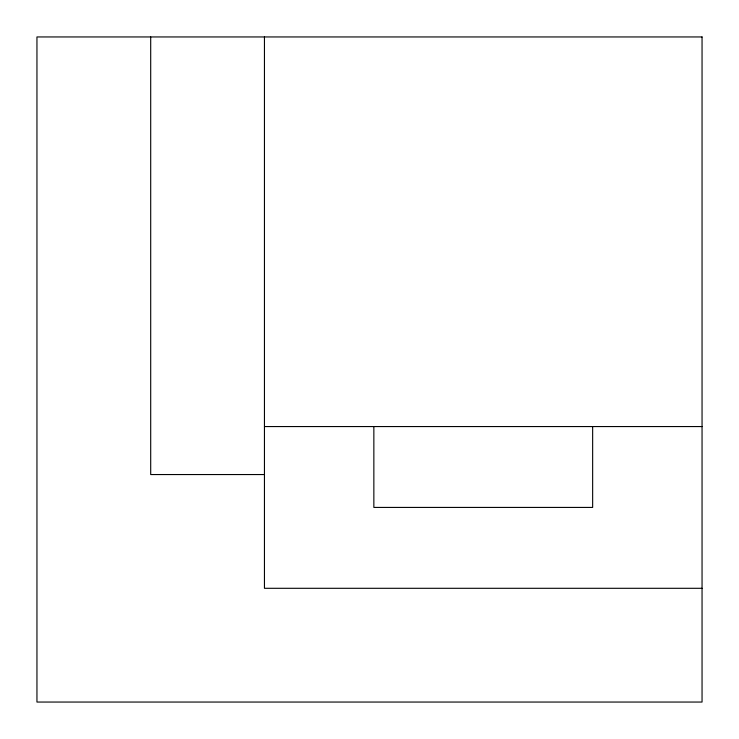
<?xml version="1.0" encoding="UTF-8"?>
<svg xmlns="http://www.w3.org/2000/svg" width="739" height="739" viewBox="0 0 739 739"><rect width="100%" height="100%" fill="white"/><g stroke="black" fill="none" stroke-linecap="round" stroke-linejoin="round"><path stroke-width="1.11" d="M264.451 426.56L702.05 426.56M264.451 474.549L150.701 474.549L150.701 36.95M702.05 588.299L264.451 588.299L264.451 36.95M592.65 426.56L592.65 507.425L373.851 507.425L373.851 426.56M702.05 36.95L36.95 36.95L36.95 702.05L702.05 702.05L702.05 36.95"/></g></svg>
